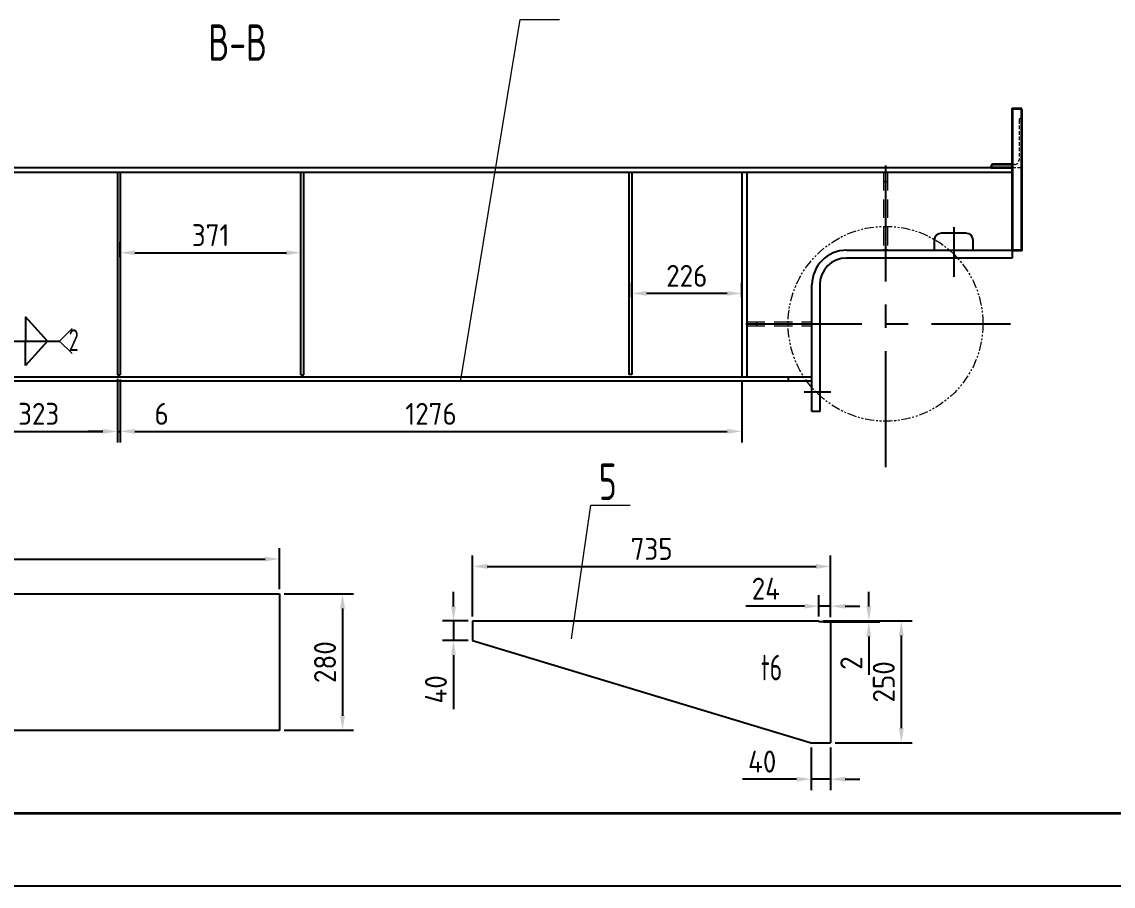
# Model space of a CAD drawing. Header units: millimetres. Extents: x 1747 to 2588, y -325 to 269.
# Drawn here: x 1911.9 to 2061.3, y -324.6 to -206.3 of the extents above; entities that cross this region are included whole.
import ezdxf
from ezdxf import colors
from ezdxf.entities.mleader import LeaderData, LeaderLine
from ezdxf.enums import TextEntityAlignment as Align
from ezdxf.math import Vec2, Vec3

# ---------------------------------------------------------------- set-up
doc = ezdxf.new("R2010")
doc.units = ezdxf.units.MM
for name, pattern in [('CENTER', [50.8, 31.75, -6.35, 6.35, -6.35]), ('DASHED', [0.75, 0.5, -0.25]), ('PHANTOM', [2.5, 1.25, -0.25, 0.25, -0.25, 0.25, -0.25])]:
    doc.linetypes.add(name, pattern=pattern)
for name, color, linetype, lineweight in [('1粗实线', 7, 'Continuous', 35), ('4虚线', 2, 'DASHED', 18), ('5双点画线', 4, 'PHANTOM', 18), ('6标注', 6, 'Continuous', 18)]:
    doc.layers.add(name, color=color, linetype=linetype, lineweight=lineweight)
doc.layers.add('2细实线', color=3, linetype='Continuous')
doc.layers.add('3中心线', color=1, linetype='CENTER')
doc.styles.get("Standard").update_dxf_attribs({"font": 'ISOCP.SHX', "bigfont": 'gbcbig.shx'})
doc.styles.add('wh_1', font='isocp.shx', dxfattribs={"bigfont": 'gbcbig.shx'})
doc.dimstyles.new('ISO-15', dxfattribs={"dimtxt": 3, "dimasz": 2, "dimexe": 1.5, "dimexo": 0.625, "dimgap": 0.9, "dimtad": 1, "dimlfac": 15, "dimdsep": 46, "dimtxsty": 'wh_1', "dimcen": 2.5, "dimadec": 0, "dimazin": 0, "dimtfac": 1, "dimtmove": 0, "dimatfit": 3, "dimfxl": 0.2, "dimtfill": 1, "dimarcsym": 0})

# ---------------------------------------------------------------- blocks, each defined once
blk = doc.blocks.new('WH_图框_A1')
at = {"layer": '1粗实线'}
blk.add_line((-806, 0), (0, 0), dxfattribs=at)
at = {"layer": '2细实线'}
blk.add_line((10, -10), (-831, -10), dxfattribs=at)
blk = doc.blocks.new('*D280')
at = {"layer": '6标注', "color": 0, "lineweight": -2, "ltscale": 0.2, "transparency": 16777216}
for p, q in [((1903.45, -255.21), (1903.45, -263.88)), ((1924.99, -255.21), (1924.99, -263.88)), ((1905.45, -262.38), (1922.99, -262.38))]:
    blk.add_line(p, q, dxfattribs=at)
at = {"layer": '6标注', "color": 0, "ltscale": 0.2, "transparency": 16777216}
for points in [[(1905.45, -262.04), (1905.45, -262.71), (1903.45, -262.38)], [(1922.99, -262.04), (1922.99, -262.71), (1924.99, -262.38)]]:
    blk.add_solid(points, dxfattribs=at)
at = {"layer": 'Defpoints', "color": 0, "ltscale": 0.2, "transparency": 16777216}
for p in [(1903.45, -254.59), (1924.99, -254.59), (1924.99, -262.38)]:
    blk.add_point(p, dxfattribs=at)
at = {"layer": '6标注', "color": 0, "ltscale": 0.2, "transparency": 16777216, "insert": (1914.22, -259.98), "char_height": 3, "attachment_point": 5, "style": 'wh_1', "bg_fill": 3, "box_fill_scale": 1.1, "bg_fill_color": 256, "bg_fill_true_color": 13158600, "bg_fill_transparency": 0}
blk.add_mtext('323', dxfattribs=at)
blk = doc.blocks.new('*D281')
at = {"layer": '6标注', "color": 0, "lineweight": -2, "ltscale": 0.2, "transparency": 16777216}
for p, q in [((1924.99, -255.28), (1924.99, -263.88)), ((1925.39, -255.28), (1925.39, -263.88)), ((1922.99, -262.38), (1920.99, -262.38)), ((1924.99, -262.38), (1925.39, -262.38)), ((1927.39, -262.38), (1932.71, -262.38))]:
    blk.add_line(p, q, dxfattribs=at)
at = {"layer": '6标注', "color": 0, "ltscale": 0.2, "transparency": 16777216}
for points in [[(1922.99, -262.04), (1922.99, -262.71), (1924.99, -262.38)], [(1927.39, -262.04), (1927.39, -262.71), (1925.39, -262.38)]]:
    blk.add_solid(points, dxfattribs=at)
at = {"layer": 'Defpoints', "color": 0, "ltscale": 0.2, "transparency": 16777216}
for p in [(1924.99, -254.66), (1925.39, -254.66), (1925.39, -262.38)]:
    blk.add_point(p, dxfattribs=at)
at = {"layer": '6标注', "color": 0, "ltscale": 0.2, "transparency": 16777216, "insert": (1931.05, -259.98), "char_height": 3, "attachment_point": 5, "style": 'wh_1', "bg_fill": 3, "box_fill_scale": 1.1, "bg_fill_color": 256, "bg_fill_true_color": 13158600, "bg_fill_transparency": 0}
blk.add_mtext('6', dxfattribs=at)
blk = doc.blocks.new('*D313')
at = {"layer": '6标注', "color": 0, "lineweight": -2, "ltscale": 0.2, "transparency": 16777216}
for p, q in [((1925.39, -255.28), (1925.39, -263.88)), ((2010.45, -255.55), (2010.45, -263.88)), ((1927.39, -262.38), (2008.45, -262.38))]:
    blk.add_line(p, q, dxfattribs=at)
at = {"layer": '6标注', "color": 0, "ltscale": 0.2, "transparency": 16777216}
for points in [[(1927.39, -262.04), (1927.39, -262.71), (1925.39, -262.38)], [(2008.45, -262.04), (2008.45, -262.71), (2010.45, -262.38)]]:
    blk.add_solid(points, dxfattribs=at)
at = {"layer": 'Defpoints', "color": 0, "ltscale": 0.2, "transparency": 16777216}
for p in [(1925.39, -254.66), (2010.45, -254.92), (2010.45, -262.38)]:
    blk.add_point(p, dxfattribs=at)
at = {"layer": '6标注', "color": 0, "ltscale": 0.2, "transparency": 16777216, "insert": (1967.92, -259.98), "char_height": 3, "attachment_point": 5, "style": 'wh_1', "bg_fill": 3, "box_fill_scale": 1.1, "bg_fill_color": 256, "bg_fill_true_color": 13158600, "bg_fill_transparency": 0}
blk.add_mtext('{\\C3;1276}', dxfattribs=at)
blk = doc.blocks.new('*D154')
at = {"layer": '6标注', "color": 0, "lineweight": -2, "ltscale": 0.2, "transparency": 16777216}
for p, q in [((1947.82, -284.62), (1957.31, -284.62)), ((1955.81, -286.62), (1955.81, -301.28)), ((1947.82, -303.28), (1957.31, -303.28))]:
    blk.add_line(p, q, dxfattribs=at)
at = {"layer": '6标注', "color": 0, "ltscale": 0.2, "transparency": 16777216}
for points in [[(1955.47, -286.62), (1956.14, -286.62), (1955.81, -284.62)], [(1955.47, -301.28), (1956.14, -301.28), (1955.81, -303.28)]]:
    blk.add_solid(points, dxfattribs=at)
at = {"layer": 'Defpoints', "color": 0, "ltscale": 0.2, "transparency": 16777216}
for p in [(1947.2, -284.62), (1947.2, -303.28), (1955.81, -303.28)]:
    blk.add_point(p, dxfattribs=at)
at = {"layer": '6标注', "color": 0, "ltscale": 0.2, "transparency": 16777216, "insert": (1953.41, -293.95), "char_height": 3, "attachment_point": 5, "rotation": 90, "style": 'wh_1', "bg_fill": 3, "box_fill_scale": 1.1, "bg_fill_color": 256, "bg_fill_true_color": 13158600, "bg_fill_transparency": 0}
blk.add_mtext('280', dxfattribs=at)
blk = doc.blocks.new('*D157')
at = {"layer": '6标注', "color": 0, "lineweight": -2, "ltscale": 0.2, "transparency": 16777216}
for p, q in [((1813.53, -283.99), (1813.53, -278.34)), ((1947.2, -283.99), (1947.2, -278.34)), ((1815.53, -279.84), (1945.2, -279.84))]:
    blk.add_line(p, q, dxfattribs=at)
at = {"layer": '6标注', "color": 0, "ltscale": 0.2, "transparency": 16777216}
for points in [[(1815.53, -279.51), (1815.53, -280.17), (1813.53, -279.84)], [(1945.2, -279.51), (1945.2, -280.17), (1947.2, -279.84)]]:
    blk.add_solid(points, dxfattribs=at)
at = {"layer": 'Defpoints', "color": 0, "ltscale": 0.2, "transparency": 16777216}
for p in [(1947.2, -279.84), (1813.53, -284.62), (1947.2, -284.62)]:
    blk.add_point(p, dxfattribs=at)
at = {"layer": '6标注', "color": 0, "ltscale": 0.2, "transparency": 16777216, "insert": (1880.36, -277.44), "char_height": 3, "attachment_point": 5, "style": 'wh_1', "bg_fill": 3, "box_fill_scale": 1.1, "bg_fill_color": 256, "bg_fill_true_color": 13158600, "bg_fill_transparency": 0}
blk.add_mtext('2005', dxfattribs=at)
blk = doc.blocks.new('*D159')
at = {"layer": '6标注', "color": 0, "lineweight": -2, "ltscale": 0.2, "transparency": 16777216}
for p, q in [((2019.94, -305.61), (2019.94, -311.46)), ((2022.61, -305.61), (2022.61, -311.46)), ((2017.94, -309.96), (2010.54, -309.96)), ((2022.61, -309.96), (2019.94, -309.96)), ((2024.61, -309.96), (2026.61, -309.96))]:
    blk.add_line(p, q, dxfattribs=at)
at = {"layer": '6标注', "color": 0, "ltscale": 0.2, "transparency": 16777216}
for points in [[(2017.94, -309.63), (2017.94, -310.3), (2019.94, -309.96)], [(2024.61, -309.63), (2024.61, -310.3), (2022.61, -309.96)]]:
    blk.add_solid(points, dxfattribs=at)
at = {"layer": 'Defpoints', "color": 0, "ltscale": 0.2, "transparency": 16777216}
for p in [(2019.94, -304.98), (2022.61, -304.98), (2022.61, -309.96)]:
    blk.add_point(p, dxfattribs=at)
at = {"layer": '6标注', "color": 0, "ltscale": 0.2, "transparency": 16777216, "insert": (2013.24, -307.56), "char_height": 3, "attachment_point": 5, "style": 'wh_1', "bg_fill": 3, "box_fill_scale": 1.1, "bg_fill_color": 256, "bg_fill_true_color": 13158600, "bg_fill_transparency": 0}
blk.add_mtext('40', dxfattribs=at)
blk = doc.blocks.new('*D160')
at = {"layer": '6标注', "color": 0, "lineweight": -2, "ltscale": 0.2, "transparency": 16777216}
for p, q in [((1970.99, -286.32), (1970.99, -284.32)), ((1972.98, -288.32), (1969.49, -288.32)), ((1970.99, -288.32), (1970.99, -290.98)), ((1972.98, -290.98), (1969.49, -290.98)), ((1970.99, -292.98), (1970.99, -300.38))]:
    blk.add_line(p, q, dxfattribs=at)
at = {"layer": '6标注', "color": 0, "ltscale": 0.2, "transparency": 16777216}
for points in [[(1970.66, -286.32), (1971.32, -286.32), (1970.99, -288.32)], [(1970.66, -292.98), (1971.32, -292.98), (1970.99, -290.98)]]:
    blk.add_solid(points, dxfattribs=at)
at = {"layer": 'Defpoints', "color": 0, "ltscale": 0.2, "transparency": 16777216}
for p in [(1970.99, -288.32), (1973.61, -288.32), (1973.61, -290.98)]:
    blk.add_point(p, dxfattribs=at)
at = {"layer": '6标注', "color": 0, "ltscale": 0.2, "transparency": 16777216, "insert": (1968.59, -297.68), "char_height": 3, "attachment_point": 5, "rotation": 90, "style": 'wh_1', "bg_fill": 3, "box_fill_scale": 1.1, "bg_fill_color": 256, "bg_fill_true_color": 13158600, "bg_fill_transparency": 0}
blk.add_mtext('40', dxfattribs=at)
blk = doc.blocks.new('*D161')
at = {"layer": '6标注', "color": 0, "lineweight": -2, "ltscale": 0.2, "transparency": 16777216}
for p, q in [((1973.61, -287.69), (1973.61, -279.36)), ((2022.61, -287.82), (2022.61, -279.36)), ((1975.61, -280.86), (2020.61, -280.86))]:
    blk.add_line(p, q, dxfattribs=at)
at = {"layer": '6标注', "color": 0, "ltscale": 0.2, "transparency": 16777216}
for points in [[(1975.61, -280.52), (1975.61, -281.19), (1973.61, -280.86)], [(2020.61, -280.52), (2020.61, -281.19), (2022.61, -280.86)]]:
    blk.add_solid(points, dxfattribs=at)
at = {"layer": 'Defpoints', "color": 0, "ltscale": 0.2, "transparency": 16777216}
for p in [(2022.61, -280.86), (1973.61, -288.32), (2022.61, -288.45)]:
    blk.add_point(p, dxfattribs=at)
at = {"layer": '6标注', "color": 0, "ltscale": 0.2, "transparency": 16777216, "insert": (1998.11, -278.46), "char_height": 3, "attachment_point": 5, "style": 'wh_1', "bg_fill": 3, "box_fill_scale": 1.1, "bg_fill_color": 256, "bg_fill_true_color": 13158600, "bg_fill_transparency": 0}
blk.add_mtext('735', dxfattribs=at)
blk = doc.blocks.new('*D162')
at = {"layer": '6标注', "color": 0, "lineweight": -2, "ltscale": 0.2, "transparency": 16777216}
for p, q in [((2021.01, -287.69), (2021.01, -284.8)), ((2022.61, -287.82), (2022.61, -284.8)), ((2019.01, -286.3), (2011, -286.3)), ((2022.61, -286.3), (2021.01, -286.3)), ((2024.61, -286.3), (2026.61, -286.3))]:
    blk.add_line(p, q, dxfattribs=at)
at = {"layer": '6标注', "color": 0, "ltscale": 0.2, "transparency": 16777216}
for points in [[(2019.01, -285.97), (2019.01, -286.63), (2021.01, -286.3)], [(2024.61, -285.97), (2024.61, -286.63), (2022.61, -286.3)]]:
    blk.add_solid(points, dxfattribs=at)
at = {"layer": 'Defpoints', "color": 0, "ltscale": 0.2, "transparency": 16777216}
for p in [(2022.61, -286.3), (2021.01, -288.32), (2022.61, -288.45)]:
    blk.add_point(p, dxfattribs=at)
at = {"layer": '6标注', "color": 0, "ltscale": 0.2, "transparency": 16777216, "insert": (2013.74, -283.9), "char_height": 3, "attachment_point": 5, "style": 'wh_1', "bg_fill": 3, "box_fill_scale": 1.1, "bg_fill_color": 256, "bg_fill_true_color": 13158600, "bg_fill_transparency": 0}
blk.add_mtext('24', dxfattribs=at)
blk = doc.blocks.new('*D163')
at = {"layer": '6标注', "color": 0, "lineweight": -2, "ltscale": 0.2, "transparency": 16777216}
for p, q in [((2021.63, -288.32), (2033.78, -288.32)), ((2032.28, -290.32), (2032.28, -302.98)), ((2023.23, -304.98), (2033.78, -304.98))]:
    blk.add_line(p, q, dxfattribs=at)
at = {"layer": '6标注', "color": 0, "ltscale": 0.2, "transparency": 16777216}
for points in [[(2031.95, -290.32), (2032.61, -290.32), (2032.28, -288.32)], [(2031.95, -302.98), (2032.61, -302.98), (2032.28, -304.98)]]:
    blk.add_solid(points, dxfattribs=at)
at = {"layer": 'Defpoints', "color": 0, "ltscale": 0.2, "transparency": 16777216}
for p in [(2021.01, -288.32), (2022.61, -304.98), (2032.28, -304.98)]:
    blk.add_point(p, dxfattribs=at)
at = {"layer": '6标注', "color": 0, "ltscale": 0.2, "transparency": 16777216, "insert": (2029.88, -296.65), "char_height": 3, "attachment_point": 5, "rotation": 90, "style": 'wh_1', "bg_fill": 3, "box_fill_scale": 1.1, "bg_fill_color": 256, "bg_fill_true_color": 13158600, "bg_fill_transparency": 0}
blk.add_mtext('250', dxfattribs=at)
blk = doc.blocks.new('*D164')
at = {"layer": '6标注', "color": 0, "lineweight": -2, "ltscale": 0.2, "transparency": 16777216}
for p, q in [((2027.83, -286.32), (2027.83, -284.32)), ((2021.63, -288.32), (2029.33, -288.32)), ((2021.63, -288.45), (2029.33, -288.45)), ((2027.83, -288.32), (2027.83, -288.45)), ((2027.83, -290.45), (2027.83, -295.71))]:
    blk.add_line(p, q, dxfattribs=at)
at = {"layer": '6标注', "color": 0, "ltscale": 0.2, "transparency": 16777216}
for points in [[(2027.5, -286.32), (2028.17, -286.32), (2027.83, -288.32)], [(2027.5, -290.45), (2028.17, -290.45), (2027.83, -288.45)]]:
    blk.add_solid(points, dxfattribs=at)
at = {"layer": 'Defpoints', "color": 0, "ltscale": 0.2, "transparency": 16777216}
for p in [(2021.01, -288.32), (2021.01, -288.45), (2027.83, -288.45)]:
    blk.add_point(p, dxfattribs=at)
at = {"layer": '6标注', "color": 0, "ltscale": 0.2, "transparency": 16777216, "insert": (2025.43, -294.08), "char_height": 3, "attachment_point": 5, "rotation": 90, "style": 'wh_1', "bg_fill": 3, "box_fill_scale": 1.1, "bg_fill_color": 256, "bg_fill_true_color": 13158600, "bg_fill_transparency": 0}
blk.add_mtext('2', dxfattribs=at)
blk = doc.blocks.new('*D44')
at = {"layer": '6标注', "color": 0, "lineweight": -2, "ltscale": 0.2, "transparency": 16777216}
for p, q in [((1925.39, -238.55), (1925.39, -236.43)), ((1950.12, -238.55), (1950.12, -236.43)), ((1927.39, -237.93), (1948.12, -237.93))]:
    blk.add_line(p, q, dxfattribs=at)
at = {"layer": '6标注', "color": 0, "ltscale": 0.2, "transparency": 16777216}
for points in [[(1927.39, -237.6), (1927.39, -238.27), (1925.39, -237.93)], [(1948.12, -237.6), (1948.12, -238.27), (1950.12, -237.93)]]:
    blk.add_solid(points, dxfattribs=at)
at = {"layer": 'Defpoints', "color": 0, "ltscale": 0.2, "transparency": 16777216}
for p in [(1950.12, -237.93), (1925.39, -239.17), (1950.12, -239.17)]:
    blk.add_point(p, dxfattribs=at)
at = {"layer": '6标注', "color": 0, "ltscale": 0.2, "transparency": 16777216, "insert": (1937.75, -235.53), "char_height": 3, "attachment_point": 5, "style": 'wh_1', "bg_fill": 3, "box_fill_scale": 1.1, "bg_fill_color": 256, "bg_fill_true_color": 13158600, "bg_fill_transparency": 0}
blk.add_mtext('371', dxfattribs=at)
blk = doc.blocks.new('*D21')
at = {"layer": '6标注', "color": 0, "lineweight": -2, "ltscale": 0.2, "transparency": 16777216}
for p, q in [((1995.39, -244.02), (1995.39, -242)), ((2010.45, -244.02), (2010.45, -242)), ((2008.45, -243.5), (1997.39, -243.5))]:
    blk.add_line(p, q, dxfattribs=at)
at = {"layer": '6标注', "color": 0, "ltscale": 0.2, "transparency": 16777216}
for points in [[(1997.39, -243.17), (1997.39, -243.83), (1995.39, -243.5)], [(2008.45, -243.17), (2008.45, -243.83), (2010.45, -243.5)]]:
    blk.add_solid(points, dxfattribs=at)
at = {"layer": 'Defpoints', "color": 0, "ltscale": 0.2, "transparency": 16777216}
for p in [(1995.39, -243.5), (1995.39, -244.64), (2010.45, -244.64)]:
    blk.add_point(p, dxfattribs=at)
at = {"layer": '6标注', "color": 0, "ltscale": 0.2, "transparency": 16777216, "insert": (2002.92, -241.1), "char_height": 3, "attachment_point": 5, "style": 'wh_1', "bg_fill": 3, "box_fill_scale": 1.1, "bg_fill_color": 256, "bg_fill_true_color": 13158600, "bg_fill_transparency": 0}
blk.add_mtext('226', dxfattribs=at)

msp = doc.modelspace()

# ---------------------------------------------------------------- linework, layer by layer
for p, q in [((1823.45298, -226.25624), (2047.45298, -226.25624)), ((1823.45298, -226.92291), (2047.45298, -226.92291)), ((2010.45298, -226.92291), (2010.45298, -254.92291)), ((2011.11965, -226.92291), (2011.11965, -254.92291)), ((2047.45298, -237.58957), (2047.45298, -226.25624)), ((2041.11965, -235.25624), (2037.78632, -235.25624)), ((2036.78632, -236.25624), (2036.78631, -237.58957)), ((2042.11965, -237.58957), (2042.11965, -236.25624)), ((2047.45298, -238.65624), (2024.78632, -238.65624)), ((2024.78657, -237.58957), (2047.45298, -237.58957)), ((2030.38632, -237.58957), (2029.85298, -237.58957)), ((2047.45298, -237.58957), (2047.45298, -238.65624)), ((2020.05299, -259.65624), (2020.05298, -242.32106)), ((2021.11965, -242.32291), (2021.11965, -259.65624)), ((1863.51965, -254.92291), (2020.05299, -254.92291)), ((1924.98632, -254.65624), (1925.38632, -254.65624)), ((1863.51965, -255.45624), (2020.05299, -255.45624)), ((2021.11965, -259.65624), (2020.05299, -259.65624)), ((1973.60668, -288.31573), (2021.00668, -288.31573)), ((2019.94001, -304.9824), (2022.60668, -304.9824))]:
    msp.add_line(p, q)
at = {"ltscale": 0.2}
for p, q in [((1924.98632, -226.92291), (1924.98632, -254.65624)), ((1925.38632, -226.92291), (1925.38632, -254.65624)), ((1950.11965, -254.65624), (1950.11965, -226.92291)), ((1950.51965, -254.65624), (1950.51965, -226.92291)), ((2016.78632, -254.92291), (2016.78632, -255.45624)), ((1973.60668, -288.31573), (1973.60668, -290.9824)), ((2022.60668, -288.44906), (2021.00668, -288.44906)), ((1973.60668, -290.9824), (2019.94001, -304.9824))]:
    msp.add_line(p, q, dxfattribs=at)
at = {"color": 7, "linetype": 'Continuous'}
for p, q in [((1813.5305, -284.61729), (1947.19716, -284.61729)), ((1947.19716, -284.61729), (1947.19716, -303.28395)), ((2021.00668, -288.44906), (2021.00668, -288.31573)), ((2022.60668, -288.44906), (2022.60668, -304.9824)), ((1947.19716, -303.28395), (1892.46383, -303.28395))]:
    msp.add_line(p, q, dxfattribs=at)
at = {"ltscale": 0.2, "flags": 128}
for points in [[(1912.42754, -246.69535), (1912.42754, -250.02391), (1915.45154, -250.02391), (1912.42754, -246.69535)], [(1912.42754, -253.35247), (1912.42754, -250.02391), (1915.45154, -250.02391), (1912.42754, -253.35247)]]:
    msp.add_lwpolyline(points, dxfattribs=at)
for centre, radius, start, end in [((2037.78632, -236.25624), 1, 90, 180), ((2041.11965, -236.25624), 1, 0, 90), ((2024.78632, -242.32291), 4.73333, 90.0000001, 179.9999922), ((2024.78632, -242.32291), 3.66667, 90.0000001, 179.9999922)]:
    msp.add_arc(centre, radius, start, end)
at = {"layer": '1粗实线'}
for p, q in [((2044.58632, -226.05624), (2044.58632, -226.25624)), ((2044.58632, -226.25624), (2047.45298, -226.25624)), ((2047.45298, -225.85624), (2044.78632, -225.85624))]:
    msp.add_line(p, q, dxfattribs=at)
msp.add_lwpolyline([(2048.78632, -218.25624), (2047.45298, -218.25624), (2047.45298, -237.58957), (2048.78632, -237.58957)], close=True, dxfattribs=at)
msp.add_arc((2044.78632, -226.05624), 0.2, 90, 180, dxfattribs=at)
at = {"layer": '3中心线', "ltscale": 0.5}
for p, q in [((2030.11965, -225.98736), (2030.11965, -267.92186)), ((2010.99842, -247.65624), (2047.20726, -247.65624))]:
    msp.add_line(p, q, dxfattribs=at)
at = {"layer": '3中心线'}
for p, q in [((2039.45298, -234.414), (2039.45298, -241.22161)), ((2019.00312, -256.98957), (2022.63154, -256.98957))]:
    msp.add_line(p, q, dxfattribs=at)
at = {"layer": '4虚线'}
for p, q in [((2048.38632, -219.78957), (2048.38632, -225.25624)), ((2048.78632, -219.58957), (2048.58632, -219.58957)), ((2048.78632, -226.25624), (2048.78632, -219.58957)), ((2047.78632, -225.85624), (2047.45298, -225.85624)), ((2047.45298, -226.25624), (2048.78632, -226.25624))]:
    msp.add_line(p, q, dxfattribs=at)
at = {"layer": '4虚线', "ltscale": 5}
for p, q in [((2029.85298, -226.92291), (2029.85298, -237.58957)), ((2030.38632, -226.92291), (2030.38632, -237.58957)), ((2030.38632, -228.25624), (2029.85298, -228.25624)), ((2011.11965, -247.38958), (2020.05299, -247.38958)), ((2011.11965, -247.92291), (2020.05299, -247.92291)), ((2012.45298, -247.38958), (2012.45298, -247.92291))]:
    msp.add_line(p, q, dxfattribs=at)
at = {"layer": '4虚线'}
for centre, radius, start, end in [((2048.58632, -219.78957), 0.2, 90, 180), ((2047.78632, -225.25624), 0.6, 270, 0)]:
    msp.add_arc(centre, radius, start, end, dxfattribs=at)
at = {"layer": '5双点画线', "linetype": 'PHANTOM'}
msp.add_circle((2030.11965, -247.65624), 13.33333, dxfattribs=at)
at = {"layer": '6标注', "ltscale": 0.2}
for p in [(1918.79257, -248.31077), (1918.79257, -251.73706)]:
    msp.add_line(p, (1917.07943, -250.02391), dxfattribs=at)

# ---------------------------------------------------------------- block references
at = {"layer": '2细实线', "lineweight": 0}
msp.add_blockref('WH_图框_A1', (2577.74535, -314.60487), dxfattribs=at)

# ---------------------------------------------------------------- texts
at = {"layer": '6标注', "ltscale": 0.2, "style": 'wh_1', "width": 0.75}
for s, height, p in [('B-B', 5, (1937.44514, -211.67705)), ('2', 3, (1918.32198, -251.40051))]:
    msp.add_text(s, height=height, dxfattribs=at).set_placement(p)
for s, height, p in [('5', 5, (1992.10834, -271.76634)), ('t6', 3.5, (2014.52178, -296.4388))]:
    msp.add_text(s, height=height, dxfattribs=at).set_placement(p, align=Align.CENTER)

# ---------------------------------------------------------------- leaders
at = {"layer": '6标注', "ltscale": 0.2}
ml = msp.add_multileader_mtext('Standard', dxfattribs=at)
ml.set_content('')
ml.set_leader_properties()
ml.build(insert=Vec2(0, 0))
ml.multileader.update_dxf_attribs({"text_right_attachment_type": 6, "dogleg_length": 0, "arrow_head_size": 3})
ctx = ml.context
ctx.base_point, ctx.char_height, ctx.arrow_head_size, ctx.landing_gap_size, ctx.plane_origin = Vec3(1917.07943, -250.02391), 0.18, 3, 0.09, Vec3(1903.7151, -233.74823)
ctx.right_attachment = 6
notes = []
notes.append((ctx, [(0, (1, 1, 0), (1917.07943, -250.02391), (1, 0), 0, [(0, [(1903.45298, -242.16523), (1907.3771, -250.02391)], 0, [])])]))
ctx.mtext, ml.multileader.dxf.content_type = None, 0
for ctx, leaders in notes:
    for number, flags, end, landing, length, lines in leaders:
        leader = LeaderData()
        leader.index, (leader.has_last_leader_line, leader.has_dogleg_vector, leader.attachment_direction) = number, flags
        leader.last_leader_point, leader.dogleg_vector, leader.dogleg_length = Vec3(end), Vec3(landing), length
        for number, points, colour, breaks in lines:
            line = LeaderLine()
            line.index, line.vertices, line.color, line.breaks = number, Vec3.list(points), colors.encode_raw_color(colour), breaks
            leader.lines.append(line)
        ctx.leaders.append(leader)

# ---------------------------------------------------------------- next in the draw order: dimensions: what is measured, and where the dimension line sits
for base, p1, p2, picture, middle in [((1950.11965, -237.93376), (1925.38632, -239.17357), (1950.11965, -239.17357), '*D44', (1937.75298, -235.53376)), ((1924.98632, -262.37581), (1903.45298, -254.58957), (1924.98632, -254.58957), '*D280', (1914.21965, -259.97551))]:
    dim = msp.add_linear_dim(base=base, p1=p1, p2=p2, dimstyle='ISO-15', dxfattribs=at)
    dim.commit()
    dim.dimension.update_dxf_attribs({"geometry": picture, "text_midpoint": middle})
dim = msp.add_linear_dim(base=(1955.80815, -303.28395), p1=(1947.19716, -284.61729), p2=(1947.19716, -303.28395), angle=90, dimstyle='ISO-15', dxfattribs=at)
dim.commit()
dim.dimension.update_dxf_attribs({"geometry": '*D154', "text_midpoint": (1953.40786, -293.95062)})
dim = msp.add_linear_dim(base=(1970.98965, -288.31573), p1=(1973.60668, -290.9824), p2=(1973.60668, -288.31573), angle=90, dimstyle='ISO-15', dxfattribs=at)
dim.commit()
dim.dimension.update_dxf_attribs({"geometry": '*D160', "text_midpoint": (1970.98965, -297.68358), "dimtype": 160})
dim = msp.add_linear_dim(base=(2022.60668, -309.96498), p1=(2019.94001, -304.9824), p2=(2022.60668, -304.9824), dimstyle='ISO-15', dxfattribs=at)
dim.commit()
dim.dimension.update_dxf_attribs({"geometry": '*D159', "text_midpoint": (2013.23883, -309.96498), "dimtype": 160})

# ---------------------------------------------------------------- next in the draw order: dimensions: what is measured, and where the dimension line sits
for base, p1, p2, picture, middle in [((1925.38632, -262.37581), (1924.98632, -254.65624), (1925.38632, -254.65624), '*D281', (1931.05049, -259.97581)), ((1947.19716, -279.83921), (1813.5305, -284.61729), (1947.19716, -284.61729), '*D157', (1880.36383, -277.43891)), ((2022.60668, -280.85524), (1973.60668, -288.31573), (2022.60668, -288.44906), '*D161', (1998.10668, -278.45524))]:
    dim = msp.add_linear_dim(base=base, p1=p1, p2=p2, dimstyle='ISO-15', dxfattribs=at)
    dim.commit()
    dim.dimension.update_dxf_attribs({"geometry": picture, "text_midpoint": middle})

# ---------------------------------------------------------------- next in the draw order: linework, layer by layer
at = {"layer": '6标注', "ltscale": 0.2, "flags": 128}
msp.add_lwpolyline([(1987.14942, -290.75952), (1989.77394, -272.46997), (1995.15458, -272.46997)], dxfattribs=at)

# ---------------------------------------------------------------- next in the draw order: dimensions: what is measured, and where the dimension line sits
at = {"layer": '6标注', "ltscale": 0.2}
dim = msp.add_linear_dim(base=(2010.45298, -262.37581), p1=(1925.38632, -254.65624), p2=(2010.45298, -254.92291), text='{\\C3;<>}', dimstyle='ISO-15', dxfattribs=at)
dim.commit()
dim.dimension.update_dxf_attribs({"geometry": '*D313', "text_midpoint": (1967.91965, -259.97551)})
dim = msp.add_linear_dim(base=(2022.60668, -286.29887), p1=(2021.00668, -288.31573), p2=(2022.60668, -288.44906), dimstyle='ISO-15', dxfattribs=at)
dim.commit()
dim.dimension.update_dxf_attribs({"geometry": '*D162', "text_midpoint": (2013.74301, -286.29887), "dimtype": 160})

# ---------------------------------------------------------------- next in the draw order: linework, layer by layer
at = {"ltscale": 0.2}
for p, q in [((1994.98633, -226.92293), (1994.98632, -254.5896)), ((1995.38633, -226.92293), (1995.38632, -254.5896))]:
    msp.add_line(p, q, dxfattribs=at)
for p, q in [((1950.11965, -254.65624), (1950.51965, -254.65624)), ((1995.38632, -254.5896), (1994.98632, -254.5896))]:
    msp.add_line(p, q)
at = {"layer": '6标注', "ltscale": 0.2, "flags": 128}
msp.add_lwpolyline([(1971.99297, -255.32357), (1980.09857, -206.00623), (1985.47922, -206.00623)], dxfattribs=at)

# ---------------------------------------------------------------- next in the draw order: dimensions: what is measured, and where the dimension line sits
at = {"layer": '6标注', "ltscale": 0.2}
dim = msp.add_linear_dim(base=(2032.28091, -304.9824), p1=(2021.00668, -288.31573), p2=(2022.60668, -304.9824), angle=90, dimstyle='ISO-15', dxfattribs=at)
dim.commit()
dim.dimension.update_dxf_attribs({"geometry": '*D163', "text_midpoint": (2029.88061, -296.64906)})

# ---------------------------------------------------------------- next in the draw order: dimensions: what is measured, and where the dimension line sits
dim = msp.add_linear_dim(base=(1995.38633, -243.5), p1=(2010.45298, -244.64204), p2=(1995.38633, -244.64204), dimstyle='ISO-15', dxfattribs=at)
dim.commit()
dim.dimension.update_dxf_attribs({"geometry": '*D21', "text_midpoint": (2002.91965, -241.09971)})
dim = msp.add_linear_dim(base=(2027.83174, -288.44906), p1=(2021.00668, -288.31573), p2=(2021.00668, -288.44906), angle=90, dimstyle='ISO-15', dxfattribs=at)
dim.commit()
dim.dimension.update_dxf_attribs({"geometry": '*D164', "text_midpoint": (2025.43144, -294.07724)})

doc.saveas('drawing.dxf')
